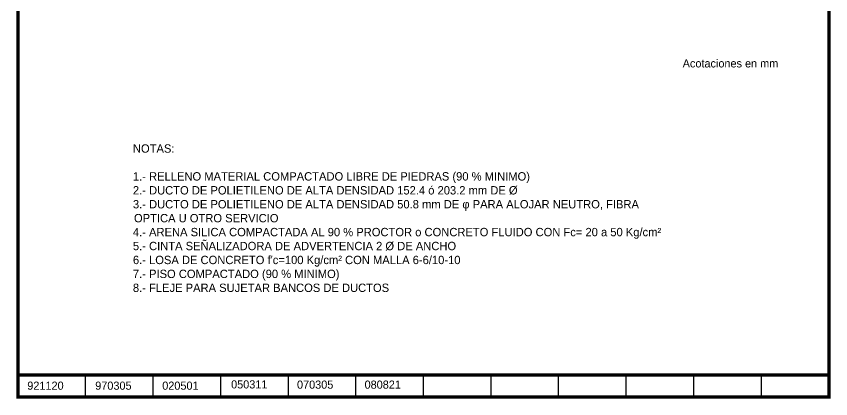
# Model space of a CAD drawing. Header units: inches. Extents: x -1525 to 1401, y 94 to 4201.
# Drawn here: x -1525 to 1401, y 94 to 1467 of the extents above; entities that cross this region are included whole.
import ezdxf

# ---------------------------------------------------------------- set-up
doc = ezdxf.new("R2010")
doc.units = ezdxf.units.IN
doc.header["$MEASUREMENT"] = 0
doc.layers.get('0').update_dxf_attribs({"color": 3})
for name, color, linetype in [('Cinta', 52, 'Continuous'), ('Dimensiones', 7, 'Continuous'), ('Marco', 7, 'Continuous'), ('Textos', 7, 'Continuous')]:
    doc.layers.add(name, color=color, linetype=linetype)
doc.styles.get("Standard").update_dxf_attribs({"font": ''})
doc.styles.get('Standard').set_extended_font_data('Zurich Ex BT')

# ---------------------------------------------------------------- blocks, each defined once
blk = doc.blocks.new('FECHA')
for s, p in [('921120', (14.8, 11.5)), ('970305', (123.3, 11.5)), ('020501', (230.3, 11.5))]:
    blk.add_text(s, height=13).set_placement(p)
blk = doc.blocks.new('MARCO')
at = {"layer": 'Marco'}
for p, q in [((107.9, 0), (107.9, 35)), ((215.8, 0), (215.8, 35)), ((323.8, 0), (323.8, 35)), ((431.7, 0), (431.7, 35)), ((539.6, 0), (539.6, 35)), ((647.5, 0), (647.5, 35)), ((755.4, 0), (755.4, 35)), ((863.3, 0), (863.3, 35)), ((971.3, 0), (971.3, 35)), ((1079.2, 0), (1079.2, 35)), ((1187.1, 0), (1187.1, 35))]:
    blk.add_line(p, q, dxfattribs=at)
at = {"layer": 'Marco', "const_width": 5.6}
blk.add_lwpolyline([(0, 0), (0, 1820), (1295, 1820), (1295, 0)], close=True, dxfattribs=at)
blk.add_lwpolyline([(1295, 35), (0, 35)], dxfattribs=at)
blk = doc.blocks.new('Marco y Logo')
at = {"xscale": 2.25, "yscale": 2.25, "zscale": 2.25}
blk.add_blockref('MARCO', (-1518.8, 100), dxfattribs=at)
blk = doc.blocks.new('Marco y Logos')
at = {"layer": 'Dimensiones'}
blk.add_blockref('Marco y Logo', (0, 0), dxfattribs=at)
at = {"layer": 'Marco', "xscale": 2.25, "yscale": 2.25, "zscale": 2.25}
blk.add_blockref('FECHA', (-1518.8, 100), dxfattribs=at)
at = {"layer": 'Marco'}
for s, p in [('050311', (-753.2, 130.5)), ('070305', (-516.4, 129.6))]:
    blk.add_text(s, height=29.25, dxfattribs=at).set_placement(p)

msp = doc.modelspace()

# ---------------------------------------------------------------- block references
at = {"layer": 'Dimensiones'}
msp.add_blockref('Marco y Logos', (0, 0), dxfattribs=at)

# ---------------------------------------------------------------- texts
at = {"layer": 'Cinta', "color": 0, "insert": (-1106, 1007), "char_height": 30, "width": 1838.509, "attachment_point": 1}
msp.add_mtext("NOTAS:\\P\\P1.- RELLENO MATERIAL COMPACTADO LIBRE DE PIEDRAS (90 % MINIMO)\\P2.- DUCTO DE POLIETILENO DE ALTA DENSIDAD 152.4 ó 203.2 mm DE Ø\\P\\pi-3.828,l3.828;3.- DUCTO DE POLIETILENO DE ALTA DENSIDAD 50.8 mm DE {\\fSymbol|b0|i0|c2|p18;f }PARA ALOJAR NEUTRO, FIBRA OPTICA U OTRO SERVICIO{\\fSymbol|b0|i0|c2|p18;\\P\\pi0,l0;}4.- ARENA SILICA COMPACTADA AL 90 % PROCTOR o CONCRETO FLUIDO CON Fc= 20 a 50 Kg/cm{\\fZurich BlkEx BT|b0|i0|c0|p32;²}\\P5.- CINTA SEÑALIZADORA DE ADVERTENCIA 2 Ø DE ANCHO\\P6.- LOSA DE CONCRETO f'c=100 Kg/cm{\\fZurich BlkEx BT|b0|i0|c0|p32;² }CON MALLA 6-6/10-10\\P7.- PISO COMPACTADO (90 % MINIMO)\\P8.- FLEJE PARA SUJETAR BANCOS DE DUCTOS", dxfattribs=at)
at = {"layer": 'Marco'}
msp.add_text('080821', height=29.25, dxfattribs=at).set_placement((-273.6, 129.6))
at = {"layer": 'Textos', "attachment_point": 1}
for s, insert, char_height, width in [('{\\fZurich BlkEx BT|b0|i0|c0|p34;Acotaciones en mm}', (869.4, 1312.3), 29.25, 484), ('\\pi-3,l3;', (-719.8, 286.6), 22.89, 906.245)]:
    msp.add_mtext(s, dxfattribs=dict(at, insert=insert, char_height=char_height, width=width))

doc.saveas('drawing.dxf')
